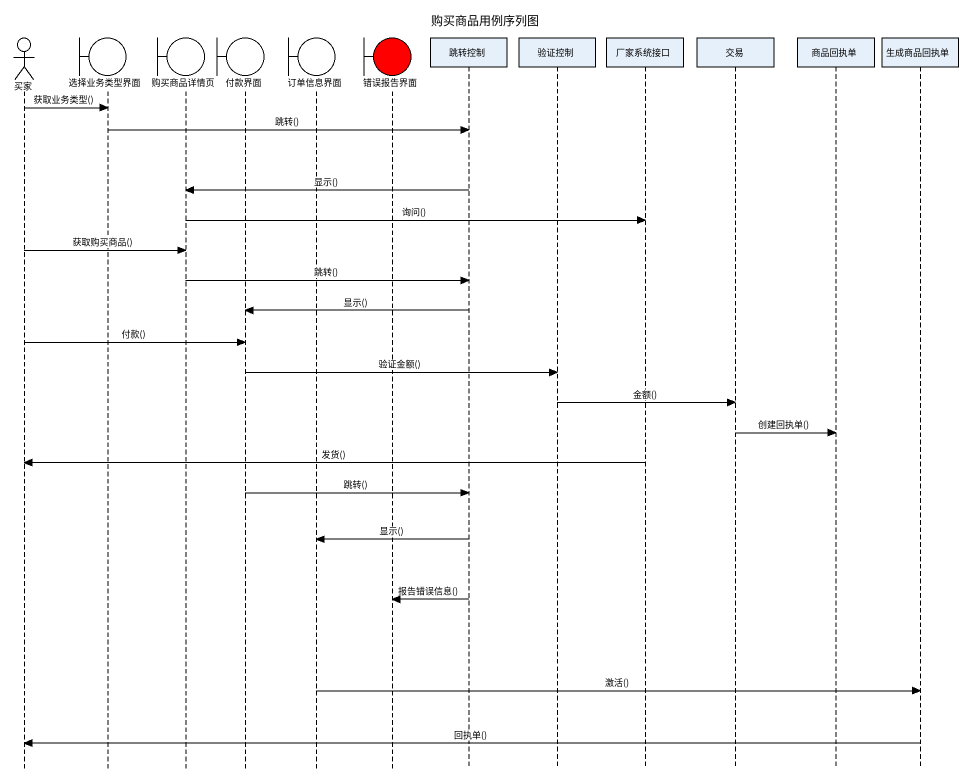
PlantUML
@startuml
title 购买商品用例序列图
hide footbox
actor 买家
boundary 选择业务类型界面
boundary 购买商品详情页
boundary 付款界面
boundary 订单信息界面
boundary 错误报告界面 #FF0000
participant 跳转控制
participant 验证控制
participant 厂家系统接口
participant 交易
participant 商品回执单
participant 生成商品回执单

买家 -> 选择业务类型界面 : 获取业务类型()
选择业务类型界面 -> 跳转控制 : 跳转()
跳转控制 -> 购买商品详情页 : 显示()
购买商品详情页 -> 厂家系统接口 : 询问()
买家 -> 购买商品详情页 : 获取购买商品()
购买商品详情页 -> 跳转控制 : 跳转()
跳转控制 -> 付款界面 : 显示()
买家 -> 付款界面 : 付款()
付款界面 -> 验证控制 : 验证金额()
验证控制 -> 交易 : 金额()
交易 -> 商品回执单 : 创建回执单()
厂家系统接口 -> 买家 : 发货()
付款界面 -> 跳转控制 : 跳转()
跳转控制 -> 订单信息界面 : 显示()
跳转控制 -> 错误报告界面 : 报告错误信息()
订单信息界面 -> 生成商品回执单 : 激活()
生成商品回执单 -> 买家 : 回执单()
@enduml
